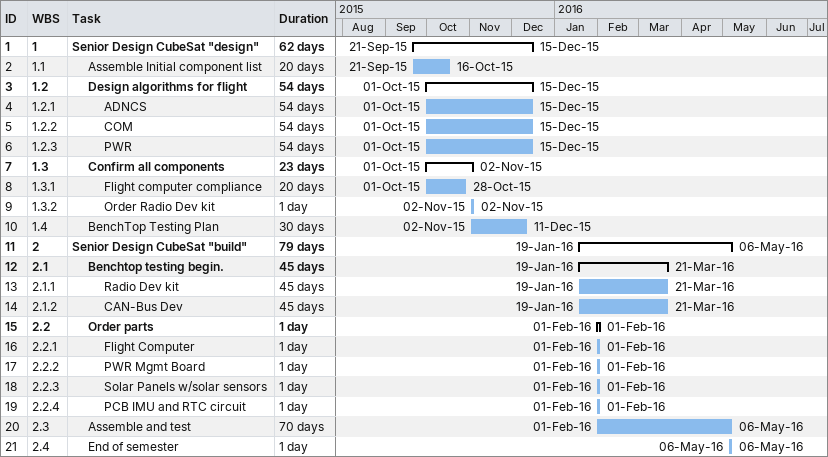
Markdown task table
| ID | WBS | Task | Duration | Start | Finish |
|---|---|---|---|---|---|
| 1 | 1 | **Senior Design CubeSat "design"** | 62d | 2015-09-21 | 2015-12-15 |
| 2 | 1.1 | Assemble Initial component list | 20d | 2015-09-21 | 2015-10-16 |
| 3 | 1.2 | **Design algorithms for flight** | 54d | 2015-10-01 | 2015-12-15 |
| 4 | 1.2.1 | ADNCS | 54d | 2015-10-01 | 2015-12-15 |
| 5 | 1.2.2 | COM | 54d | 2015-10-01 | 2015-12-15 |
| 6 | 1.2.3 | PWR | 54d | 2015-10-01 | 2015-12-15 |
| 7 | 1.3 | **Confirm all components** | 23d | 2015-10-01 | 2015-11-02 |
| 8 | 1.3.1 | Flight computer compliance | 20d | 2015-10-01 | 2015-10-28 |
| 9 | 1.3.2 | Order Radio Dev kit | 1d | 2015-11-02 | 2015-11-02 |
| 10 | 1.4 | BenchTop Testing Plan | 30d | 2015-11-02 | 2015-12-11 |
| 11 | 2 | **Senior Design CubeSat "build"** | 79d | 2016-01-19 | 2016-05-06 |
| 12 | 2.1 | **Benchtop testing begin.** | 45d | 2016-01-19 | 2016-03-21 |
| 13 | 2.1.1 | Radio Dev kit | 45d | 2016-01-19 | 2016-03-21 |
| 14 | 2.1.2 | CAN-Bus Dev | 45d | 2016-01-19 | 2016-03-21 |
| 15 | 2.2 | **Order parts** | 1d | 2016-02-01 | 2016-02-01 |
| 16 | 2.2.1 | Flight Computer | 1d | 2016-02-01 | 2016-02-01 |
| 17 | 2.2.2 | PWR Mgmt Board | 1d | 2016-02-01 | 2016-02-01 |
| 18 | 2.2.3 | Solar Panels w/solar sensors | 1d | 2016-02-01 | 2016-02-01 |
| 19 | 2.2.4 | PCB IMU and RTC circuit | 1d | 2016-02-01 | 2016-02-01 |
| 20 | 2.3 | Assemble and test | 70d | 2016-02-01 | 2016-05-06 |
| 21 | 2.4 | End of semester | 1d | 2016-05-06 | 2016-05-06 |
